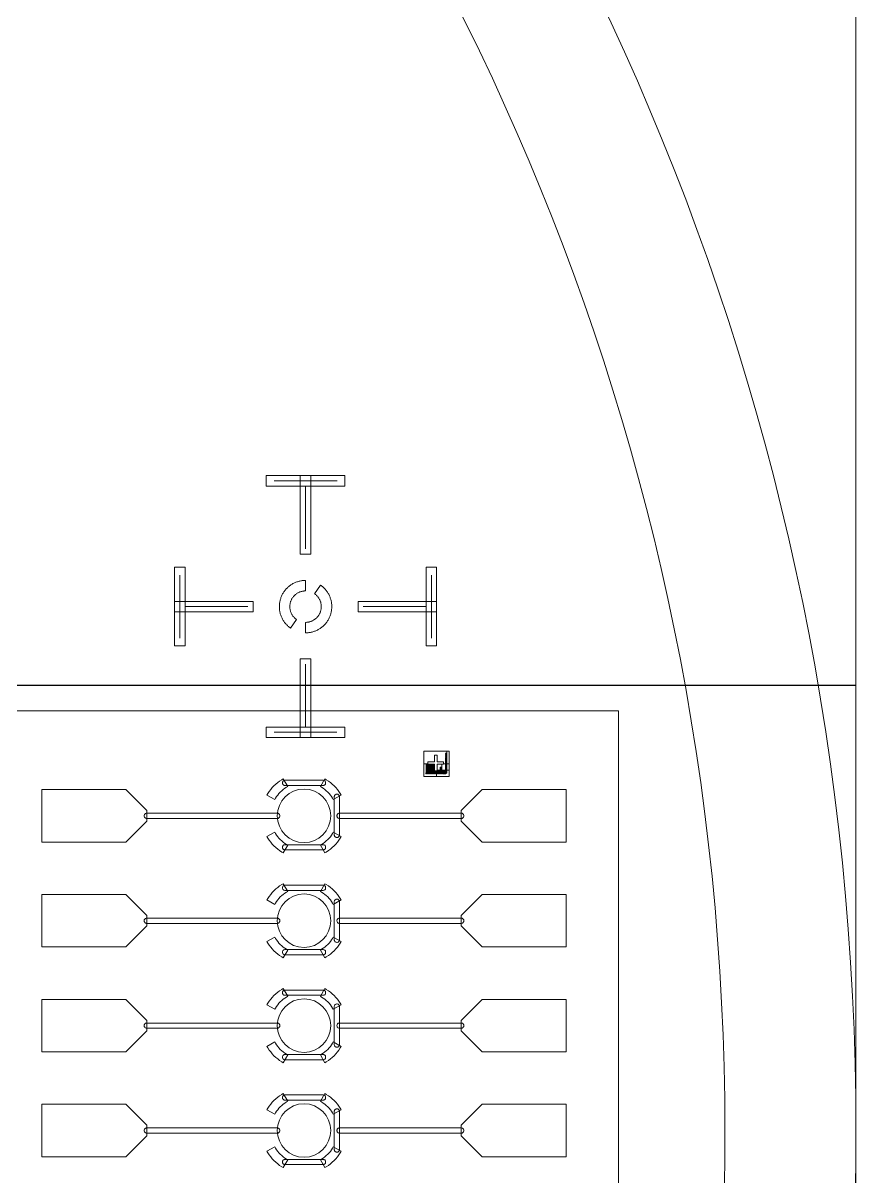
# Model space of a CAD drawing. Extents: x -17000 to 83000, y -71302 to 39000.
# Drawn here: x 67110 to 83000, y -11875 to 10125 of the extents above; entities that cross this region are included whole.
import ezdxf

# ---------------------------------------------------------------- set-up
doc = ezdxf.new("R2010")
doc.units = 0
doc.layers.get('0').update_dxf_attribs({"lineweight": 25, "true_color": 0xffffff})
for name, color, linetype, lineweight, true_color in [('Alighners', 3, 'Continuous', 5, 0x00ff00), ('Boundaries', 6, 'Continuous', 5, 0xff00ff), ('Central Electrodes', 5, 'Continuous', 5, 0x0000ff), ('Connectors', 4, 'Continuous', 5, 0x00ffff), ('Dicing', 1, 'Continuous', 25, 0xff0000), ('Reference Electrodes', 30, 'Continuous', 5, 0xff7f00)]:
    doc.layers.add(name, color=color, linetype=linetype, lineweight=lineweight, true_color=true_color)

# ---------------------------------------------------------------- blocks, each defined once
blk = doc.blocks.new('BIG_photolith_alignment1')
at = {"layer": 'Alighners'}
for points in [[(-225, -17.5), (-225, 225), (210, 225), (210, 190), (190, 190), (190, 185), (210, 185), (210, 180.5), (190, 180.5), (190, 175.5), (210, 175.5), (210, 171), (190, 171), (190, 166), (210, 166), (210, 161.5), (190, 161.5), (190, 156.5), (210, 156.5), (210, 152), (190, 152), (190, 147), (210, 147), (210, 142.5), (190, 142.5), (190, 137.5), (210, 137.5), (210, 133), (190, 133), (190, 128), (210, 128), (210, 123.5), (190, 123.5), (190, 118.5), (210, 118.5), (210, 114), (190, 114), (190, 109), (210, 109), (210, 104.5), (190, 104.5), (190, 99.5), (210, 99.5), (210, 95), (190, 95), (190, 90), (210, 90), (210, 85.5), (190, 85.5), (190, 80.5), (210, 80.5), (210, 76), (190, 76), (190, 71), (210, 71), (210, 66.5), (190, 66.5), (190, 61.5), (210, 61.5), (210, 57), (190, 57), (190, 52), (210, 52), (210, 47.5), (190, 47.5), (190, 42.5), (210, 42.5), (210, 38), (190, 38), (190, 33), (210, 33), (210, 28.5), (190, 28.5), (190, 23.5), (210, 23.5), (210, 19), (190, 19), (190, 14), (210, 14), (210, 9.5), (190, 9.5), (190, 4.5), (210, 4.5), (210, 0), (185, 0), (185, -5), (210, -5), (210, -9.5), (190, -9.5), (190, -14.5), (210, -14.5), (210, 225), (260, 225), (260, -17.5), (150, -17.5), (150, 25), (25, 25), (25, 150), (-25, 150), (-25, 25), (-150, 25), (-150, -17.5)], [(-225, -260), (-225, -17.5), (-185, -17.5), (-185, -190), (-190, -190), (-190, -210), (-185, -210), (-185, -17.5), (-175.5, -17.5), (-175.5, -190), (-180.5, -190), (-180.5, -210), (-175.5, -210), (-175.5, -17.5), (-166, -17.5), (-166, -190), (-171, -190), (-171, -210), (-166, -210), (-166, -17.5), (-156.5, -17.5), (-156.5, -190), (-161.5, -190), (-161.5, -210), (-156.5, -210), (-156.5, -17.5), (-150, -17.5), (-150, -25), (-147, -25), (-147, -190), (-152, -190), (-152, -210), (-147, -210), (-147, -25), (-137.5, -25), (-137.5, -190), (-142.5, -190), (-142.5, -210), (-137.5, -210), (-137.5, -25), (-128, -25), (-128, -190), (-133, -190), (-133, -210), (-128, -210), (-128, -25), (-118.5, -25), (-118.5, -190), (-123.5, -190), (-123.5, -210), (-118.5, -210), (-118.5, -25), (-109, -25), (-109, -190), (-114, -190), (-114, -210), (-109, -210), (-109, -25), (-99.5, -25), (-99.5, -190), (-104.5, -190), (-104.5, -210), (-99.5, -210), (-99.5, -25), (-90, -25), (-90, -190), (-95, -190), (-95, -210), (-90, -210), (-90, -25), (-80.5, -25), (-80.5, -190), (-85.5, -190), (-85.5, -210), (-80.5, -210), (-80.5, -25), (-71, -25), (-71, -190), (-76, -190), (-76, -210), (-71, -210), (-71, -25), (-61.5, -25), (-61.5, -190), (-66.5, -190), (-66.5, -210), (-61.5, -210), (-61.5, -25), (-52, -25), (-52, -190), (-57, -190), (-57, -210), (-52, -210), (-52, -25), (-42.5, -25), (-42.5, -190), (-47.5, -190), (-47.5, -210), (-42.5, -210), (-42.5, -25), (-33, -25), (-33, -190), (-38, -190), (-38, -210), (-33, -210), (-33, -25), (-25, -25), (-25, -150), (-23.5, -150), (-23.5, -190), (-28.5, -190), (-28.5, -210), (-23.5, -210), (-23.5, -150), (-14, -150), (-14, -190), (-19, -190), (-19, -210), (-14, -210), (-14, -150), (-4.5, -150), (-4.5, -190), (-9.5, -190), (-9.5, -210), (-4.5, -210), (-4.5, -150), (5, -150), (5, -185), (0, -185), (0, -210), (5, -210), (5, -150), (14.5, -150), (14.5, -190), (9.5, -190), (9.5, -210), (14.5, -210), (14.5, -150), (17.5, -150), (17.5, -260)], [(17.5, -260), (17.5, -150), (24, -150), (24, -190), (19, -190), (19, -210), (24, -210), (24, -150), (25, -150), (25, -138.75), (33.5, -138.75), (33.5, -190), (28.5, -190), (28.5, -210), (33.5, -210), (33.5, -138.75), (43, -138.75), (43, -190), (38, -190), (38, -210), (43, -210), (43, -138.75), (52.5, -138.75), (52.5, -190), (47.5, -190), (47.5, -210), (52.5, -210), (52.5, -138.75), (62, -138.75), (62, -190), (57, -190), (57, -210), (62, -210), (62, -138.75), (71.5, -138.75), (71.5, -190), (66.5, -190), (66.5, -210), (71.5, -210), (71.5, -138.75), (81, -138.75), (81, -190), (76, -190), (76, -210), (81, -210), (81, -138.75), (90.5, -138.75), (90.5, -190), (85.5, -190), (85.5, -210), (90.5, -210), (90.5, -138.75), (100, -138.75), (100, -190), (95, -190), (95, -210), (100, -210), (100, -138.75), (109.5, -138.75), (109.5, -190), (104.5, -190), (104.5, -210), (109.5, -210), (109.5, -138.75), (119, -138.75), (119, -190), (114, -190), (114, -210), (119, -210), (119, -138.75), (128.5, -138.75), (128.5, -190), (123.5, -190), (123.5, -210), (128.5, -210), (128.5, -138.75), (138, -138.75), (138, -190), (133, -190), (133, -210), (138, -210), (138, -138.75), (147.5, -138.75), (147.5, -190), (142.5, -190), (142.5, -210), (147.5, -210), (147.5, -138.75), (157, -138.75), (157, -190), (152, -190), (152, -210), (157, -210), (157, -138.75), (166.5, -138.75), (166.5, -190), (161.5, -190), (161.5, -210), (166.5, -210), (166.5, -138.75), (176, -138.75), (176, -190), (171, -190), (171, -210), (176, -210), (176, -138.75), (185.5, -138.75), (185.5, -190), (180.5, -190), (180.5, -210), (185.5, -210), (185.5, -138.75), (210, -138.75), (210, -142.5), (190, -142.5), (190, -147.5), (210, -147.5), (210, -152), (190, -152), (190, -157), (210, -157), (210, -161.5), (190, -161.5), (190, -166.5), (210, -166.5), (210, -171), (190, -171), (190, -176), (210, -176), (210, -180.5), (190, -180.5), (190, -185.5), (210, -185.5), (210, -190), (190, -190), (190, -210), (195, -210), (195, -195), (210, -195), (210, -138.75), (260, -138.75), (260, -260)], [(25, -138.75), (25, -25), (117.5, -25), (117.5, -77.5), (82.5, -77.5), (82.5, -122.5), (117.5, -122.5), (117.5, -25), (150, -25), (150, -17.5), (210, -17.5), (210, -19), (190, -19), (190, -24), (210, -24), (210, -28.5), (190, -28.5), (190, -33.5), (210, -33.5), (210, -38), (190, -38), (190, -43), (210, -43), (210, -47.5), (190, -47.5), (190, -52.5), (210, -52.5), (210, -57), (190, -57), (190, -62), (210, -62), (210, -66.5), (190, -66.5), (190, -71.5), (210, -71.5), (210, -76), (190, -76), (190, -81), (210, -81), (210, -85.5), (190, -85.5), (190, -90.5), (210, -90.5), (210, -95), (190, -95), (190, -100), (210, -100), (210, -104.5), (190, -104.5), (190, -109.5), (210, -109.5), (210, -114), (190, -114), (190, -119), (210, -119), (210, -123.5), (190, -123.5), (190, -128.5), (210, -128.5), (210, -133), (190, -133), (190, -138), (210, -138), (210, -17.5), (260, -17.5), (260, -138.75)], [(92.5, -117.5), (92.5, -110), (95, -112.5), (105, -112.5), (107.5, -110), (107.5, -90), (105, -87.5), (95, -87.5), (92.5, -90), (92.5, -117.5), (87.5, -112.5), (87.5, -87.5), (92.5, -82.5), (107.5, -82.5), (112.5, -87.5), (112.5, -112.5), (107.5, -117.5)]]:
    blk.add_lwpolyline(points, close=True, dxfattribs=at)
blk = doc.blocks.new('T_alignment')
at = {"layer": 'Alighners'}
for points in [[(-600, 700), (600, 700)], [(0, -600), (0, 600)]]:
    blk.add_lwpolyline(points, dxfattribs=at)
blk = doc.blocks.new('T_alignment$1')
at = {"layer": 'Alighners'}
for points in [[(-600, 700), (600, 700)], [(0, -600), (0, 600)]]:
    blk.add_lwpolyline(points, dxfattribs=at)
blk = doc.blocks.new('Half_moon_alignment1')
at = {"layer": 'Alighners'}
for points in [[(-286.79, -409.58), (-299.5, -400.5), (-311.75, -391), (-324, -381), (-335.75, -370.75), (-347, -360), (-358, -349), (-368.75, -337.5), (-379.25, -326), (-389.25, -314), (-398.75, -301.5), (-408, -289), (-417, -276), (-425.25, -263), (-433.25, -249.5), (-441, -236), (-448, -222), (-454.75, -208), (-461, -193.5), (-466.75, -179), (-472.25, -164.5), (-477.25, -149.5), (-481.5, -134.5), (-485.5, -119.5), (-489, -104.25), (-492, -89), (-494.5, -73.5), (-496.75, -58), (-498.25, -42.5), (-499.25, -27), (-500, -11.25), (-500, 4.25), (-499.75, 20), (-498.75, 35.5), (-497.5, 51), (-495.5, 66.5), (-493.25, 82), (-490.5, 97.5), (-487.25, 112.75), (-483.5, 127.75), (-479.25, 143), (-474.5, 157.75), (-469.25, 172.5), (-463.75, 187), (-457.75, 201.5), (-451, 215.75), (-444.25, 229.75), (-436.75, 243.5), (-429, 257), (-420.75, 270.25), (-412, 283.25), (-403, 296), (-393.5, 308.5), (-383.75, 320.5), (-373.5, 332.5), (-363, 344), (-352, 355), (-340.75, 366), (-329.25, 376.5), (-317.25, 386.5), (-305, 396.25), (-292.5, 405.5), (-279.75, 414.5), (-266.5, 423), (-253.25, 431.25), (-239.75, 438.75), (-225.75, 446), (-211.75, 453), (-197.5, 459.25), (-183, 465.25), (-168.5, 470.75), (-153.75, 475.75), (-138.75, 480.5), (-123.75, 484.5), (-108.5, 488), (-93.25, 491.25), (-77.75, 494), (-62.25, 496.25), (-46.75, 497.75), (-31.25, 499), (-15.5, 499.75), (0, 500), (0, 300), (-12, 299.75), (-24, 299), (-36, 297.75), (-48, 296.25), (-59.75, 294), (-71.5, 291.25), (-83.25, 288.25), (-94.75, 284.75), (-106.25, 280.75), (-117.25, 276.25), (-128.25, 271.25), (-139, 265.75), (-149.75, 260), (-160, 253.75), (-170, 247.25), (-179.75, 240.25), (-189.25, 232.75), (-198.5, 225), (-207.5, 216.75), (-216, 208.25), (-224.25, 199.5), (-232, 190.25), (-239.5, 180.75), (-246.5, 171), (-253.25, 161), (-259.5, 150.75), (-265.25, 140.25), (-270.75, 129.5), (-275.75, 118.5), (-280.25, 107.25), (-284.25, 96), (-288, 84.5), (-291, 72.75), (-293.75, 61), (-296, 49.25), (-297.75, 37.25), (-299, 25.25), (-299.75, 13.25), (-300, 1.25), (-299.75, -10.75), (-299.25, -22.75), (-298, -34.75), (-296.25, -46.75), (-294.25, -58.75), (-291.75, -70.5), (-288.5, -82), (-285, -93.5), (-281, -105), (-276.75, -116.25), (-271.75, -127.25), (-266.5, -138), (-260.75, -148.5), (-254.5, -159), (-248, -169), (-241, -178.75), (-233.5, -188.25), (-225.75, -197.5), (-217.75, -206.5), (-209.25, -215), (-200.5, -223.25), (-191.25, -231.25), (-181.75, -238.75), (-172.07, -245.75)], [(0, -500), (0, -300), (12, -299.75), (24, -299), (36, -297.75), (48, -296.25), (59.75, -294), (71.5, -291.25), (83.25, -288.25), (94.75, -284.75), (106.25, -280.75), (117.25, -276.25), (128.25, -271.25), (139, -265.75), (149.75, -260), (160, -253.75), (170, -247.25), (179.75, -240.25), (189.25, -232.75), (198.5, -225), (207.5, -216.75), (216, -208.25), (224.25, -199.5), (232, -190.25), (239.5, -180.75), (246.5, -171), (253.25, -161), (259.5, -150.75), (265.25, -140.25), (270.75, -129.5), (275.75, -118.5), (280.25, -107.25), (284.25, -96), (288, -84.5), (291, -72.75), (293.75, -61), (296, -49.25), (297.75, -37.25), (299, -25.25), (299.75, -13.25), (300, -1.25), (299.75, 10.75), (299.25, 22.75), (298, 34.75), (296.25, 46.75), (294.25, 58.75), (291.75, 70.5), (288.5, 82), (285, 93.5), (281, 105), (276.75, 116.25), (271.75, 127.25), (266.5, 138), (260.75, 148.5), (254.5, 159), (248, 169), (241, 178.75), (233.5, 188.25), (225.75, 197.5), (217.75, 206.5), (209.25, 215), (200.5, 223.25), (191.25, 231.25), (181.75, 238.75), (172.07, 245.75), (286.79, 409.58), (299.5, 400.5), (311.75, 391), (324, 381), (335.75, 370.75), (347, 360), (358, 349), (368.75, 337.5), (379.25, 326), (389.25, 314), (398.75, 301.5), (408, 289), (417, 276), (425.25, 263), (433.25, 249.5), (441, 236), (448, 222), (454.75, 208), (461, 193.5), (466.75, 179), (472.25, 164.5), (477.25, 149.5), (481.5, 134.5), (485.5, 119.5), (489, 104.25), (492, 89), (494.5, 73.5), (496.75, 58), (498.25, 42.5), (499.25, 27), (500, 11.25), (500, -4.25), (499.75, -20), (498.75, -35.5), (497.5, -51), (495.5, -66.5), (493.25, -82), (490.5, -97.5), (487.25, -112.75), (483.5, -127.75), (479.25, -143), (474.5, -157.75), (469.25, -172.5), (463.75, -187), (457.75, -201.5), (451, -215.75), (444.25, -229.75), (436.75, -243.5), (429, -257), (420.75, -270.25), (412, -283.25), (403, -296), (393.5, -308.5), (383.75, -320.5), (373.5, -332.5), (363, -344), (352, -355), (340.75, -366), (329.25, -376.5), (317.25, -386.5), (305, -396.25), (292.5, -405.5), (279.75, -414.5), (266.5, -423), (253.25, -431.25), (239.75, -438.75), (225.75, -446), (211.75, -453), (197.5, -459.25), (183, -465.25), (168.5, -470.75), (153.75, -475.75), (138.75, -480.5), (123.75, -484.5), (108.5, -488), (93.25, -491.25), (77.75, -494), (62.25, -496.25), (46.75, -497.75), (31.25, -499), (15.5, -499.75)]]:
    blk.add_lwpolyline(points, close=True, dxfattribs=at)

msp = doc.modelspace()

# ---------------------------------------------------------------- linework, layer by layer
at = {"layer": 'Alighners'}
for points in [[(72399.865, -1.916), (72399.865, 1298.084), (71749.865, 1298.084), (71749.865, 1498.084), (73249.865, 1498.084), (73249.865, 1298.084), (72599.865, 1298.084), (72599.865, -1.916)], [(69999.865, -1751.916), (69999.865, -251.916), (70199.865, -251.916), (70199.865, -901.916), (71499.865, -901.916), (71499.865, -1101.916), (70199.865, -1101.916), (70199.865, -1751.916)], [(74800.136, -1750.973), (74800.136, -1100.973), (73500.136, -1100.973), (73500.136, -900.973), (74800.136, -900.973), (74800.136, -250.973), (75000.136, -250.973), (75000.136, -1750.973)], [(71749.137, -3498.084), (71749.137, -3298.084), (72399.137, -3298.084), (72399.137, -1998.084), (72599.137, -1998.084), (72599.137, -3298.084), (73249.137, -3298.084), (73249.137, -3498.084)]]:
    msp.add_lwpolyline(points, close=True, dxfattribs=at)
for points in [[(71749.865, 1498.084), (71749.865, 1298.084)], [(73249.865, 1498.084), (71749.865, 1498.084)], [(72599.865, 1498.084), (72399.865, 1498.084)], [(72399.865, 1498.084), (72399.865, -1.916)], [(72599.865, -1.916), (72599.865, 1498.084)], [(73249.865, 1298.084), (73249.865, 1498.084)], [(71749.865, 1298.084), (73249.865, 1298.084)], [(72399.865, -1.916), (72599.865, -1.916)], [(69999.865, -251.916), (69999.865, -1751.916)], [(70199.865, -251.916), (69999.865, -251.916)], [(70199.865, -1751.916), (70199.865, -251.916)], [(75000.136, -250.973), (74800.136, -250.973)], [(74800.136, -250.973), (74800.136, -1750.973)], [(75000.136, -1750.973), (75000.136, -250.973)], [(71499.865, -901.916), (69999.865, -901.916)], [(69999.865, -901.916), (69999.865, -1101.916)], [(71499.865, -1101.916), (71499.865, -901.916)], [(73500.136, -900.973), (73500.136, -1100.973)], [(75000.136, -900.973), (73500.136, -900.973)], [(75000.136, -1100.973), (75000.136, -900.973)], [(69999.865, -1101.916), (71499.865, -1101.916)], [(73500.136, -1100.973), (75000.136, -1100.973)], [(69999.865, -1751.916), (70199.865, -1751.916)], [(74800.136, -1750.973), (75000.136, -1750.973)], [(72399.137, -1998.084), (72399.137, -3498.084)], [(72599.137, -1998.084), (72399.137, -1998.084)], [(72599.137, -3498.084), (72599.137, -1998.084)], [(73249.137, -3298.084), (71749.137, -3298.084)], [(71749.137, -3298.084), (71749.137, -3498.084)], [(73249.137, -3498.084), (73249.137, -3298.084)], [(71749.137, -3498.084), (73249.137, -3498.084)], [(72399.137, -3498.084), (72599.137, -3498.084)]]:
    msp.add_lwpolyline(points, dxfattribs=at)
at = {"layer": 'Boundaries'}
msp.add_line((83000, -61000), (83000, 39000), dxfattribs=at)
for points in [[(78470.244, -2990.361), (66470.244, -2990.361)], [(78470.244, -18990.361), (78470.244, -2990.361)]]:
    msp.add_lwpolyline(points, dxfattribs=at)
for radius in [50000, 47500]:
    msp.add_circle((33000, -11000), radius, dxfattribs=at)
at = {"layer": 'Central Electrodes'}
for points in [[(67470.244, -5490.361), (67470.244, -4490.361), (69070.244, -4490.361), (69470.244, -4890.361), (69470.244, -5090.361), (69070.244, -5490.361)], [(75870.244, -5490.361), (75470.244, -5090.361), (75470.244, -4890.361), (75870.244, -4490.361), (77470.244, -4490.361), (77470.244, -5490.361)], [(67470.244, -7490.361), (67470.244, -6490.361), (69070.244, -6490.361), (69470.244, -6890.361), (69470.244, -7090.361), (69070.244, -7490.361)], [(75870.244, -7490.361), (75470.244, -7090.361), (75470.244, -6890.361), (75870.244, -6490.361), (77470.244, -6490.361), (77470.244, -7490.361)], [(67470.244, -9490.361), (67470.244, -8490.361), (69070.244, -8490.361), (69470.244, -8890.361), (69470.244, -9090.361), (69070.244, -9490.361)], [(75870.244, -9490.361), (75470.244, -9090.361), (75470.244, -8890.361), (75870.244, -8490.361), (77470.244, -8490.361), (77470.244, -9490.361)], [(67470.244, -11490.361), (67470.244, -10490.361), (69070.244, -10490.361), (69470.244, -10890.361), (69470.244, -11090.361), (69070.244, -11490.361)], [(75870.244, -11490.361), (75470.244, -11090.361), (75470.244, -10890.361), (75870.244, -10490.361), (77470.244, -10490.361), (77470.244, -11490.361)]]:
    msp.add_lwpolyline(points, close=True, dxfattribs=at)
for centre in [(72470.244, -4990.361), (72470.244, -6990.361), (72470.244, -8990.361), (72470.244, -10990.361)]:
    msp.add_circle(centre, 510.252, dxfattribs=at)
at = {"layer": 'Connectors'}
for points in [[(72102.819, -4412.493), (72093.16, -4410.572), (72084.06, -4406.802), (72075.871, -4401.331), (72068.906, -4394.366), (72063.435, -4386.177), (72059.665, -4377.077), (72057.744, -4367.418), (72057.744, -4357.568), (72059.665, -4347.909), (72063.435, -4338.809), (72068.906, -4330.62), (72075.871, -4323.655), (72084.06, -4318.184), (72093.16, -4314.414), (72102.819, -4312.493), (72837.669, -4312.493), (72847.328, -4314.414), (72856.428, -4318.184), (72864.617, -4323.655), (72871.582, -4330.62), (72877.053, -4338.809), (72880.823, -4347.909), (72882.744, -4357.568), (72882.744, -4367.418), (72880.823, -4377.077), (72877.053, -4386.177), (72871.582, -4394.366), (72864.617, -4401.331), (72856.428, -4406.802), (72847.328, -4410.572), (72837.669, -4412.493)], [(73093.187, -5402.861), (73083.528, -5400.94), (73074.428, -5397.17), (73066.239, -5391.699), (73059.274, -5384.734), (73053.803, -5376.545), (73050.033, -5367.445), (73048.112, -5357.786), (73048.112, -4622.936), (73050.033, -4613.277), (73053.803, -4604.177), (73059.274, -4595.988), (73066.239, -4589.023), (73074.428, -4583.552), (73083.528, -4579.782), (73093.187, -4577.861), (73103.037, -4577.861), (73112.696, -4579.782), (73121.796, -4583.552), (73129.985, -4589.023), (73136.95, -4595.988), (73142.421, -4604.177), (73146.191, -4613.277), (73148.112, -4622.936), (73148.112, -5357.786), (73146.191, -5367.445), (73142.421, -5376.545), (73136.95, -5384.734), (73129.985, -5391.699), (73121.796, -5397.17), (73112.696, -5400.94), (73103.037, -5402.861)], [(69465.319, -5040.361), (69455.66, -5038.44), (69446.56, -5034.67), (69438.371, -5029.199), (69431.406, -5022.234), (69425.935, -5014.045), (69422.165, -5004.945), (69420.244, -4995.286), (69420.244, -4985.436), (69422.165, -4975.777), (69425.935, -4966.677), (69431.406, -4958.488), (69438.371, -4951.523), (69446.56, -4946.052), (69455.66, -4942.282), (69465.319, -4940.361), (71964.917, -4940.361), (71974.576, -4942.282), (71983.676, -4946.052), (71991.865, -4951.523), (71998.83, -4958.488), (72004.301, -4966.677), (72008.071, -4975.777), (72009.992, -4985.436), (72009.992, -4995.286), (72008.071, -5004.945), (72004.301, -5014.045), (71998.83, -5022.234), (71991.865, -5029.199), (71983.676, -5034.67), (71974.576, -5038.44), (71964.917, -5040.361)], [(73143.187, -5040.361), (73133.528, -5038.44), (73124.428, -5034.67), (73116.239, -5029.199), (73109.274, -5022.234), (73103.803, -5014.045), (73100.033, -5004.945), (73098.112, -4995.286), (73098.112, -4985.436), (73100.033, -4975.777), (73103.803, -4966.677), (73109.274, -4958.488), (73116.239, -4951.523), (73124.428, -4946.052), (73133.528, -4942.282), (73143.187, -4940.361), (75475.169, -4940.361), (75484.828, -4942.282), (75493.928, -4946.052), (75502.117, -4951.523), (75509.082, -4958.488), (75514.553, -4966.677), (75518.323, -4975.777), (75520.244, -4985.436), (75520.244, -4995.286), (75518.323, -5004.945), (75514.553, -5014.045), (75509.082, -5022.234), (75502.117, -5029.199), (75493.928, -5034.67), (75484.828, -5038.44), (75475.169, -5040.361)], [(72102.819, -5640.361), (72093.16, -5638.44), (72084.06, -5634.67), (72075.871, -5629.199), (72068.906, -5622.234), (72063.435, -5614.045), (72059.665, -5604.945), (72057.744, -5595.286), (72057.744, -5585.436), (72059.665, -5575.777), (72063.435, -5566.677), (72068.906, -5558.488), (72075.871, -5551.523), (72084.06, -5546.052), (72093.16, -5542.282), (72102.819, -5540.361), (72837.669, -5540.361), (72847.328, -5542.282), (72856.428, -5546.052), (72864.617, -5551.523), (72871.582, -5558.488), (72877.053, -5566.677), (72880.823, -5575.777), (72882.744, -5585.436), (72882.744, -5595.286), (72880.823, -5604.945), (72877.053, -5614.045), (72871.582, -5622.234), (72864.617, -5629.199), (72856.428, -5634.67), (72847.328, -5638.44), (72837.669, -5640.361)], [(72102.819, -6412.493), (72093.16, -6410.572), (72084.06, -6406.802), (72075.871, -6401.331), (72068.906, -6394.366), (72063.435, -6386.177), (72059.665, -6377.077), (72057.744, -6367.418), (72057.744, -6357.568), (72059.665, -6347.909), (72063.435, -6338.809), (72068.906, -6330.62), (72075.871, -6323.655), (72084.06, -6318.184), (72093.16, -6314.414), (72102.819, -6312.493), (72837.669, -6312.493), (72847.328, -6314.414), (72856.428, -6318.184), (72864.617, -6323.655), (72871.582, -6330.62), (72877.053, -6338.809), (72880.823, -6347.909), (72882.744, -6357.568), (72882.744, -6367.418), (72880.823, -6377.077), (72877.053, -6386.177), (72871.582, -6394.366), (72864.617, -6401.331), (72856.428, -6406.802), (72847.328, -6410.572), (72837.669, -6412.493)], [(73093.187, -7402.861), (73083.528, -7400.94), (73074.428, -7397.17), (73066.239, -7391.699), (73059.274, -7384.734), (73053.803, -7376.545), (73050.033, -7367.445), (73048.112, -7357.786), (73048.112, -6622.936), (73050.033, -6613.277), (73053.803, -6604.177), (73059.274, -6595.988), (73066.239, -6589.023), (73074.428, -6583.552), (73083.528, -6579.782), (73093.187, -6577.861), (73103.037, -6577.861), (73112.696, -6579.782), (73121.796, -6583.552), (73129.985, -6589.023), (73136.95, -6595.988), (73142.421, -6604.177), (73146.191, -6613.277), (73148.112, -6622.936), (73148.112, -7357.786), (73146.191, -7367.445), (73142.421, -7376.545), (73136.95, -7384.734), (73129.985, -7391.699), (73121.796, -7397.17), (73112.696, -7400.94), (73103.037, -7402.861)], [(69465.319, -7040.361), (69455.66, -7038.44), (69446.56, -7034.67), (69438.371, -7029.199), (69431.406, -7022.234), (69425.935, -7014.045), (69422.165, -7004.945), (69420.244, -6995.286), (69420.244, -6985.436), (69422.165, -6975.777), (69425.935, -6966.677), (69431.406, -6958.488), (69438.371, -6951.523), (69446.56, -6946.052), (69455.66, -6942.282), (69465.319, -6940.361), (71964.917, -6940.361), (71974.576, -6942.282), (71983.676, -6946.052), (71991.865, -6951.523), (71998.83, -6958.488), (72004.301, -6966.677), (72008.071, -6975.777), (72009.992, -6985.436), (72009.992, -6995.286), (72008.071, -7004.945), (72004.301, -7014.045), (71998.83, -7022.234), (71991.865, -7029.199), (71983.676, -7034.67), (71974.576, -7038.44), (71964.917, -7040.361)], [(73143.187, -7040.361), (73133.528, -7038.44), (73124.428, -7034.67), (73116.239, -7029.199), (73109.274, -7022.234), (73103.803, -7014.045), (73100.033, -7004.945), (73098.112, -6995.286), (73098.112, -6985.436), (73100.033, -6975.777), (73103.803, -6966.677), (73109.274, -6958.488), (73116.239, -6951.523), (73124.428, -6946.052), (73133.528, -6942.282), (73143.187, -6940.361), (75475.169, -6940.361), (75484.828, -6942.282), (75493.928, -6946.052), (75502.117, -6951.523), (75509.082, -6958.488), (75514.553, -6966.677), (75518.323, -6975.777), (75520.244, -6985.436), (75520.244, -6995.286), (75518.323, -7004.945), (75514.553, -7014.045), (75509.082, -7022.234), (75502.117, -7029.199), (75493.928, -7034.67), (75484.828, -7038.44), (75475.169, -7040.361)], [(72102.819, -7640.361), (72093.16, -7638.44), (72084.06, -7634.67), (72075.871, -7629.199), (72068.906, -7622.234), (72063.435, -7614.045), (72059.665, -7604.945), (72057.744, -7595.286), (72057.744, -7585.436), (72059.665, -7575.777), (72063.435, -7566.677), (72068.906, -7558.488), (72075.871, -7551.523), (72084.06, -7546.052), (72093.16, -7542.282), (72102.819, -7540.361), (72837.669, -7540.361), (72847.328, -7542.282), (72856.428, -7546.052), (72864.617, -7551.523), (72871.582, -7558.488), (72877.053, -7566.677), (72880.823, -7575.777), (72882.744, -7585.436), (72882.744, -7595.286), (72880.823, -7604.945), (72877.053, -7614.045), (72871.582, -7622.234), (72864.617, -7629.199), (72856.428, -7634.67), (72847.328, -7638.44), (72837.669, -7640.361)], [(72102.819, -8412.493), (72093.16, -8410.572), (72084.06, -8406.802), (72075.871, -8401.331), (72068.906, -8394.366), (72063.435, -8386.177), (72059.665, -8377.077), (72057.744, -8367.418), (72057.744, -8357.568), (72059.665, -8347.909), (72063.435, -8338.809), (72068.906, -8330.62), (72075.871, -8323.655), (72084.06, -8318.184), (72093.16, -8314.414), (72102.819, -8312.493), (72837.669, -8312.493), (72847.328, -8314.414), (72856.428, -8318.184), (72864.617, -8323.655), (72871.582, -8330.62), (72877.053, -8338.809), (72880.823, -8347.909), (72882.744, -8357.568), (72882.744, -8367.418), (72880.823, -8377.077), (72877.053, -8386.177), (72871.582, -8394.366), (72864.617, -8401.331), (72856.428, -8406.802), (72847.328, -8410.572), (72837.669, -8412.493)], [(73093.187, -9402.861), (73083.528, -9400.94), (73074.428, -9397.17), (73066.239, -9391.699), (73059.274, -9384.734), (73053.803, -9376.545), (73050.033, -9367.445), (73048.112, -9357.786), (73048.112, -8622.936), (73050.033, -8613.277), (73053.803, -8604.177), (73059.274, -8595.988), (73066.239, -8589.023), (73074.428, -8583.552), (73083.528, -8579.782), (73093.187, -8577.861), (73103.037, -8577.861), (73112.696, -8579.782), (73121.796, -8583.552), (73129.985, -8589.023), (73136.95, -8595.988), (73142.421, -8604.177), (73146.191, -8613.277), (73148.112, -8622.936), (73148.112, -9357.786), (73146.191, -9367.445), (73142.421, -9376.545), (73136.95, -9384.734), (73129.985, -9391.699), (73121.796, -9397.17), (73112.696, -9400.94), (73103.037, -9402.861)], [(69465.319, -9040.361), (69455.66, -9038.44), (69446.56, -9034.67), (69438.371, -9029.199), (69431.406, -9022.234), (69425.935, -9014.045), (69422.165, -9004.945), (69420.244, -8995.286), (69420.244, -8985.436), (69422.165, -8975.777), (69425.935, -8966.677), (69431.406, -8958.488), (69438.371, -8951.523), (69446.56, -8946.052), (69455.66, -8942.282), (69465.319, -8940.361), (71964.917, -8940.361), (71974.576, -8942.282), (71983.676, -8946.052), (71991.865, -8951.523), (71998.83, -8958.488), (72004.301, -8966.677), (72008.071, -8975.777), (72009.992, -8985.436), (72009.992, -8995.286), (72008.071, -9004.945), (72004.301, -9014.045), (71998.83, -9022.234), (71991.865, -9029.199), (71983.676, -9034.67), (71974.576, -9038.44), (71964.917, -9040.361)], [(73143.187, -9040.361), (73133.528, -9038.44), (73124.428, -9034.67), (73116.239, -9029.199), (73109.274, -9022.234), (73103.803, -9014.045), (73100.033, -9004.945), (73098.112, -8995.286), (73098.112, -8985.436), (73100.033, -8975.777), (73103.803, -8966.677), (73109.274, -8958.488), (73116.239, -8951.523), (73124.428, -8946.052), (73133.528, -8942.282), (73143.187, -8940.361), (75475.169, -8940.361), (75484.828, -8942.282), (75493.928, -8946.052), (75502.117, -8951.523), (75509.082, -8958.488), (75514.553, -8966.677), (75518.323, -8975.777), (75520.244, -8985.436), (75520.244, -8995.286), (75518.323, -9004.945), (75514.553, -9014.045), (75509.082, -9022.234), (75502.117, -9029.199), (75493.928, -9034.67), (75484.828, -9038.44), (75475.169, -9040.361)], [(72102.819, -9640.361), (72093.16, -9638.44), (72084.06, -9634.67), (72075.871, -9629.199), (72068.906, -9622.234), (72063.435, -9614.045), (72059.665, -9604.945), (72057.744, -9595.286), (72057.744, -9585.436), (72059.665, -9575.777), (72063.435, -9566.677), (72068.906, -9558.488), (72075.871, -9551.523), (72084.06, -9546.052), (72093.16, -9542.282), (72102.819, -9540.361), (72837.669, -9540.361), (72847.328, -9542.282), (72856.428, -9546.052), (72864.617, -9551.523), (72871.582, -9558.488), (72877.053, -9566.677), (72880.823, -9575.777), (72882.744, -9585.436), (72882.744, -9595.286), (72880.823, -9604.945), (72877.053, -9614.045), (72871.582, -9622.234), (72864.617, -9629.199), (72856.428, -9634.67), (72847.328, -9638.44), (72837.669, -9640.361)], [(72102.819, -10412.493), (72093.16, -10410.572), (72084.06, -10406.802), (72075.871, -10401.331), (72068.906, -10394.366), (72063.435, -10386.177), (72059.665, -10377.077), (72057.744, -10367.418), (72057.744, -10357.568), (72059.665, -10347.909), (72063.435, -10338.809), (72068.906, -10330.62), (72075.871, -10323.655), (72084.06, -10318.184), (72093.16, -10314.414), (72102.819, -10312.493), (72837.669, -10312.493), (72847.328, -10314.414), (72856.428, -10318.184), (72864.617, -10323.655), (72871.582, -10330.62), (72877.053, -10338.809), (72880.823, -10347.909), (72882.744, -10357.568), (72882.744, -10367.418), (72880.823, -10377.077), (72877.053, -10386.177), (72871.582, -10394.366), (72864.617, -10401.331), (72856.428, -10406.802), (72847.328, -10410.572), (72837.669, -10412.493)], [(73093.187, -11402.861), (73083.528, -11400.94), (73074.428, -11397.17), (73066.239, -11391.699), (73059.274, -11384.734), (73053.803, -11376.545), (73050.033, -11367.445), (73048.112, -11357.786), (73048.112, -10622.936), (73050.033, -10613.277), (73053.803, -10604.177), (73059.274, -10595.988), (73066.239, -10589.023), (73074.428, -10583.552), (73083.528, -10579.782), (73093.187, -10577.861), (73103.037, -10577.861), (73112.696, -10579.782), (73121.796, -10583.552), (73129.985, -10589.023), (73136.95, -10595.988), (73142.421, -10604.177), (73146.191, -10613.277), (73148.112, -10622.936), (73148.112, -11357.786), (73146.191, -11367.445), (73142.421, -11376.545), (73136.95, -11384.734), (73129.985, -11391.699), (73121.796, -11397.17), (73112.696, -11400.94), (73103.037, -11402.861)], [(69465.319, -11040.361), (69455.66, -11038.44), (69446.56, -11034.67), (69438.371, -11029.199), (69431.406, -11022.234), (69425.935, -11014.045), (69422.165, -11004.945), (69420.244, -10995.286), (69420.244, -10985.436), (69422.165, -10975.777), (69425.935, -10966.677), (69431.406, -10958.488), (69438.371, -10951.523), (69446.56, -10946.052), (69455.66, -10942.282), (69465.319, -10940.361), (71964.917, -10940.361), (71974.576, -10942.282), (71983.676, -10946.052), (71991.865, -10951.523), (71998.83, -10958.488), (72004.301, -10966.677), (72008.071, -10975.777), (72009.992, -10985.436), (72009.992, -10995.286), (72008.071, -11004.945), (72004.301, -11014.045), (71998.83, -11022.234), (71991.865, -11029.199), (71983.676, -11034.67), (71974.576, -11038.44), (71964.917, -11040.361)], [(73143.187, -11040.361), (73133.528, -11038.44), (73124.428, -11034.67), (73116.239, -11029.199), (73109.274, -11022.234), (73103.803, -11014.045), (73100.033, -11004.945), (73098.112, -10995.286), (73098.112, -10985.436), (73100.033, -10975.777), (73103.803, -10966.677), (73109.274, -10958.488), (73116.239, -10951.523), (73124.428, -10946.052), (73133.528, -10942.282), (73143.187, -10940.361), (75475.169, -10940.361), (75484.828, -10942.282), (75493.928, -10946.052), (75502.117, -10951.523), (75509.082, -10958.488), (75514.553, -10966.677), (75518.323, -10975.777), (75520.244, -10985.436), (75520.244, -10995.286), (75518.323, -11004.945), (75514.553, -11014.045), (75509.082, -11022.234), (75502.117, -11029.199), (75493.928, -11034.67), (75484.828, -11038.44), (75475.169, -11040.361)], [(72102.819, -11640.361), (72093.16, -11638.44), (72084.06, -11634.67), (72075.871, -11629.199), (72068.906, -11622.234), (72063.435, -11614.045), (72059.665, -11604.945), (72057.744, -11595.286), (72057.744, -11585.436), (72059.665, -11575.777), (72063.435, -11566.677), (72068.906, -11558.488), (72075.871, -11551.523), (72084.06, -11546.052), (72093.16, -11542.282), (72102.819, -11540.361), (72837.669, -11540.361), (72847.328, -11542.282), (72856.428, -11546.052), (72864.617, -11551.523), (72871.582, -11558.488), (72877.053, -11566.677), (72880.823, -11575.777), (72882.744, -11585.436), (72882.744, -11595.286), (72880.823, -11604.945), (72877.053, -11614.045), (72871.582, -11622.234), (72864.617, -11629.199), (72856.428, -11634.67), (72847.328, -11638.44), (72837.669, -11640.361)]]:
    msp.add_lwpolyline(points, close=True, dxfattribs=at)
at = {"layer": 'Dicing'}
msp.add_line((66000, -2500), (83000, -2500), dxfattribs=at)
at = {"layer": 'Reference Electrodes'}
for points in [[(71910.987, -4679.021), (71763.764, -4594.021), (71780.547, -4564.95), (71806.451, -4525.567), (71834.598, -4487.759), (71864.898, -4451.648), (71897.245, -4417.362), (71931.531, -4385.015), (71967.642, -4354.715), (72005.45, -4326.568), (72044.833, -4300.664), (72073.904, -4283.881), (72158.904, -4431.104), (72134.117, -4445.416), (72103.001, -4465.882), (72073.123, -4488.124), (72044.595, -4512.062), (72017.504, -4537.621), (71991.945, -4564.712), (71968.007, -4593.24), (71945.765, -4623.118), (71925.299, -4654.234)], [(73029.501, -4679.021), (73015.189, -4654.234), (72994.723, -4623.118), (72972.481, -4593.24), (72948.543, -4564.712), (72922.984, -4537.621), (72895.893, -4512.062), (72867.365, -4488.124), (72837.487, -4465.882), (72806.371, -4445.416), (72781.584, -4431.104), (72866.584, -4283.881), (72895.655, -4300.664), (72935.038, -4326.568), (72972.846, -4354.715), (73008.957, -4385.015), (73043.243, -4417.362), (73075.59, -4451.648), (73105.89, -4487.759), (73134.037, -4525.567), (73159.941, -4564.95), (73176.724, -4594.021)], [(72073.904, -5696.841), (72044.833, -5680.058), (72005.45, -5654.155), (71967.642, -5626.007), (71931.531, -5595.707), (71897.245, -5563.36), (71864.898, -5529.074), (71834.598, -5492.963), (71806.451, -5455.155), (71780.547, -5415.772), (71763.764, -5386.701), (71910.987, -5301.701), (71925.299, -5326.488), (71945.765, -5357.604), (71968.007, -5387.482), (71991.945, -5416.01), (72017.504, -5443.101), (72044.595, -5468.66), (72073.123, -5492.598), (72103.001, -5514.841), (72134.117, -5535.306), (72158.904, -5549.618)], [(72866.584, -5696.841), (72781.584, -5549.618), (72806.371, -5535.306), (72837.487, -5514.841), (72867.365, -5492.598), (72895.893, -5468.66), (72922.984, -5443.101), (72948.543, -5416.01), (72972.481, -5387.482), (72994.723, -5357.604), (73015.189, -5326.488), (73029.501, -5301.701), (73176.724, -5386.701), (73159.941, -5415.772), (73134.037, -5455.155), (73105.89, -5492.963), (73075.59, -5529.074), (73043.243, -5563.36), (73008.957, -5595.707), (72972.846, -5626.007), (72935.038, -5654.155), (72895.655, -5680.058)], [(71910.987, -6679.021), (71763.764, -6594.021), (71780.547, -6564.95), (71806.451, -6525.567), (71834.598, -6487.759), (71864.898, -6451.648), (71897.245, -6417.362), (71931.531, -6385.015), (71967.642, -6354.715), (72005.45, -6326.568), (72044.833, -6300.664), (72073.904, -6283.881), (72158.904, -6431.104), (72134.117, -6445.416), (72103.001, -6465.882), (72073.123, -6488.124), (72044.595, -6512.062), (72017.504, -6537.621), (71991.945, -6564.712), (71968.007, -6593.24), (71945.765, -6623.118), (71925.299, -6654.234)], [(73029.501, -6679.021), (73015.189, -6654.234), (72994.723, -6623.118), (72972.481, -6593.24), (72948.543, -6564.712), (72922.984, -6537.621), (72895.893, -6512.062), (72867.365, -6488.124), (72837.487, -6465.882), (72806.371, -6445.416), (72781.584, -6431.104), (72866.584, -6283.881), (72895.655, -6300.664), (72935.038, -6326.568), (72972.846, -6354.715), (73008.957, -6385.015), (73043.243, -6417.362), (73075.59, -6451.648), (73105.89, -6487.759), (73134.037, -6525.567), (73159.941, -6564.95), (73176.724, -6594.021)], [(72073.904, -7696.841), (72044.833, -7680.058), (72005.45, -7654.155), (71967.642, -7626.007), (71931.531, -7595.707), (71897.245, -7563.36), (71864.898, -7529.074), (71834.598, -7492.963), (71806.451, -7455.155), (71780.547, -7415.772), (71763.764, -7386.701), (71910.987, -7301.701), (71925.299, -7326.488), (71945.765, -7357.604), (71968.007, -7387.482), (71991.945, -7416.01), (72017.504, -7443.101), (72044.595, -7468.66), (72073.123, -7492.598), (72103.001, -7514.841), (72134.117, -7535.306), (72158.904, -7549.618)], [(72866.584, -7696.841), (72781.584, -7549.618), (72806.371, -7535.306), (72837.487, -7514.841), (72867.365, -7492.598), (72895.893, -7468.66), (72922.984, -7443.101), (72948.543, -7416.01), (72972.481, -7387.482), (72994.723, -7357.604), (73015.189, -7326.488), (73029.501, -7301.701), (73176.724, -7386.701), (73159.941, -7415.772), (73134.037, -7455.155), (73105.89, -7492.963), (73075.59, -7529.074), (73043.243, -7563.36), (73008.957, -7595.707), (72972.846, -7626.007), (72935.038, -7654.155), (72895.655, -7680.058)], [(71910.987, -8679.021), (71763.764, -8594.021), (71780.547, -8564.95), (71806.451, -8525.567), (71834.598, -8487.759), (71864.898, -8451.648), (71897.245, -8417.362), (71931.531, -8385.015), (71967.642, -8354.715), (72005.45, -8326.568), (72044.833, -8300.664), (72073.904, -8283.881), (72158.904, -8431.104), (72134.117, -8445.416), (72103.001, -8465.882), (72073.123, -8488.124), (72044.595, -8512.062), (72017.504, -8537.621), (71991.945, -8564.712), (71968.007, -8593.24), (71945.765, -8623.118), (71925.299, -8654.234)], [(73029.501, -8679.021), (73015.189, -8654.234), (72994.723, -8623.118), (72972.481, -8593.24), (72948.543, -8564.712), (72922.984, -8537.621), (72895.893, -8512.062), (72867.365, -8488.124), (72837.487, -8465.882), (72806.371, -8445.416), (72781.584, -8431.104), (72866.584, -8283.881), (72895.655, -8300.664), (72935.038, -8326.568), (72972.846, -8354.715), (73008.957, -8385.015), (73043.243, -8417.362), (73075.59, -8451.648), (73105.89, -8487.759), (73134.037, -8525.567), (73159.941, -8564.95), (73176.724, -8594.022)], [(72073.904, -9696.841), (72044.833, -9680.058), (72005.45, -9654.155), (71967.642, -9626.007), (71931.531, -9595.707), (71897.245, -9563.36), (71864.898, -9529.074), (71834.598, -9492.963), (71806.451, -9455.155), (71780.547, -9415.772), (71763.764, -9386.701), (71910.987, -9301.701), (71925.299, -9326.488), (71945.765, -9357.604), (71968.007, -9387.482), (71991.945, -9416.01), (72017.504, -9443.101), (72044.595, -9468.66), (72073.123, -9492.598), (72103.001, -9514.841), (72134.117, -9535.306), (72158.904, -9549.618)], [(72866.584, -9696.841), (72781.584, -9549.618), (72806.371, -9535.306), (72837.487, -9514.841), (72867.365, -9492.598), (72895.893, -9468.66), (72922.984, -9443.101), (72948.543, -9416.01), (72972.481, -9387.482), (72994.723, -9357.604), (73015.189, -9326.488), (73029.501, -9301.701), (73176.724, -9386.701), (73159.941, -9415.772), (73134.037, -9455.155), (73105.89, -9492.963), (73075.59, -9529.074), (73043.243, -9563.36), (73008.957, -9595.707), (72972.846, -9626.007), (72935.038, -9654.155), (72895.655, -9680.058)], [(71910.987, -10679.021), (71763.764, -10594.021), (71780.547, -10564.95), (71806.451, -10525.567), (71834.598, -10487.759), (71864.898, -10451.648), (71897.245, -10417.362), (71931.531, -10385.015), (71967.642, -10354.715), (72005.45, -10326.568), (72044.833, -10300.664), (72073.904, -10283.881), (72158.904, -10431.104), (72134.117, -10445.416), (72103.001, -10465.882), (72073.123, -10488.124), (72044.595, -10512.062), (72017.504, -10537.621), (71991.945, -10564.712), (71968.007, -10593.24), (71945.765, -10623.118), (71925.299, -10654.234)], [(73029.501, -10679.021), (73015.189, -10654.234), (72994.723, -10623.118), (72972.481, -10593.24), (72948.543, -10564.712), (72922.984, -10537.621), (72895.893, -10512.062), (72867.365, -10488.124), (72837.487, -10465.882), (72806.371, -10445.416), (72781.584, -10431.104), (72866.584, -10283.881), (72895.655, -10300.664), (72935.038, -10326.568), (72972.846, -10354.715), (73008.957, -10385.015), (73043.243, -10417.362), (73075.59, -10451.648), (73105.89, -10487.759), (73134.037, -10525.567), (73159.941, -10564.95), (73176.724, -10594.022)], [(72073.904, -11696.841), (72044.833, -11680.058), (72005.45, -11654.155), (71967.642, -11626.007), (71931.531, -11595.707), (71897.245, -11563.36), (71864.898, -11529.074), (71834.598, -11492.963), (71806.451, -11455.155), (71780.547, -11415.772), (71763.764, -11386.701), (71910.987, -11301.701), (71925.299, -11326.488), (71945.765, -11357.604), (71968.007, -11387.482), (71991.945, -11416.01), (72017.504, -11443.101), (72044.595, -11468.66), (72073.123, -11492.598), (72103.001, -11514.841), (72134.117, -11535.306), (72158.904, -11549.618)], [(72866.584, -11696.841), (72781.584, -11549.618), (72806.371, -11535.306), (72837.487, -11514.841), (72867.365, -11492.598), (72895.893, -11468.66), (72922.984, -11443.101), (72948.543, -11416.01), (72972.481, -11387.482), (72994.723, -11357.604), (73015.189, -11326.488), (73029.501, -11301.701), (73176.724, -11386.701), (73159.941, -11415.772), (73134.037, -11455.155), (73105.89, -11492.963), (73075.59, -11529.074), (73043.243, -11563.36), (73008.957, -11595.707), (72972.846, -11626.007), (72935.038, -11654.155), (72895.655, -11680.058)]]:
    msp.add_lwpolyline(points, close=True, dxfattribs=at)

# ---------------------------------------------------------------- block references
for name, p in [('T_alignment', (72499.865, 698.084)), ('Half_moon_alignment1', (72499.594, -1001.466)), ('BIG_photolith_alignment1', (74982.5, -3982.5))]:
    msp.add_blockref(name, p)
for name, p, rotation in [('T_alignment', (70799.865, -1001.916), 90), ('T_alignment$1', (74200.136, -1000.973), 270), ('T_alignment', (72499.137, -2698.084), 180)]:
    msp.add_blockref(name, p, dxfattribs=dict(rotation=rotation))

doc.saveas('drawing.dxf')
